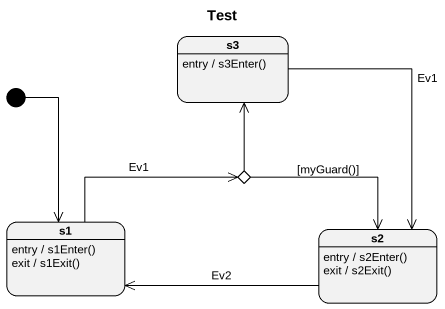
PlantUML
@startuml
title Test
hide empty description
state s3
s3 : entry / s3Enter()
state choice1 <<choice>>
state s1
s1 : entry / s1Enter()
s1 : exit / s1Exit()
state s2
s2 : entry / s2Enter()
s2 : exit / s2Exit()
[*] --> s1
s3 --> s2 : Ev1
choice1 -up-> s3
choice1 --> s2 : [myGuard()]
s1 -right-> choice1 : Ev1
s2 -left-> s1 : Ev2
@enduml
